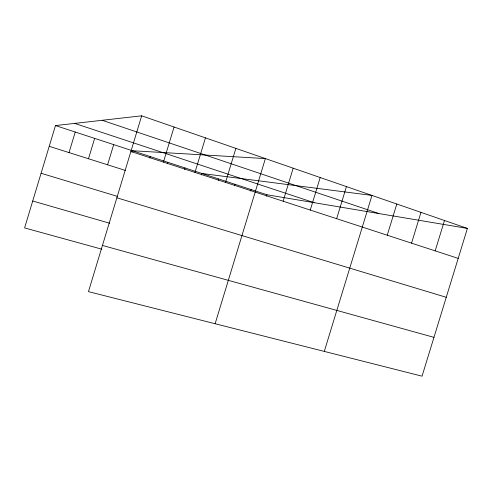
<?xml version="1.0" encoding="UTF-8"?>
<svg xmlns="http://www.w3.org/2000/svg" width="492" height="492" viewBox="0 0 492 492"><rect width="100%" height="100%" fill="white"/><g stroke="black" fill="none" stroke-linecap="round" stroke-linejoin="round"><path stroke-width="0.74" d="M141.678 115.817L88.462 291.639L422.044 376.183L467.4 228.417L141.678 115.817L55.479 125.565L24.6 227.919L101.813 249.186M69.034 152.588L75.245 132.028M88.492 158.75L94.648 138.381M107.594 164.795L113.695 144.611M131.973 152.163L132.403 150.73L265.379 158.578L215.121 323.736M149.796 158.037L150.245 156.567M163.424 162.12L174.063 127.016M167.335 163.762L167.772 162.305M184.574 169.389L185.01 167.944M194.961 172.421L205.447 137.865M201.517 174.918L201.954 173.492L371.97 195.429L324.289 351.405M218.184 180.361L218.614 178.94M225.533 182.403L235.871 148.381M234.555 185.761L234.998 184.303M250.668 191.019L251.111 189.574M266.523 196.197L266.965 194.758L467.4 228.417M283.121 201.21L293.177 168.19M310.261 210.072L320.187 177.526M336.645 218.688L346.442 186.603M387.253 235.219L396.804 204.014M411.54 243.153L420.967 212.366M435.18 250.871L444.491 220.496M102.441 245.44L433.962 337.346M32.718 201.007L109.667 223.233M116.862 197.79L446.256 297.297M41.088 173.264L117.766 196.486M49.218 146.315L125.626 170.503M55.479 125.565L266.965 194.758M130.878 151.493L458.2 258.386M74.673 123.394L314.031 202.661M102.158 120.288L378.908 213.559"/></g></svg>
